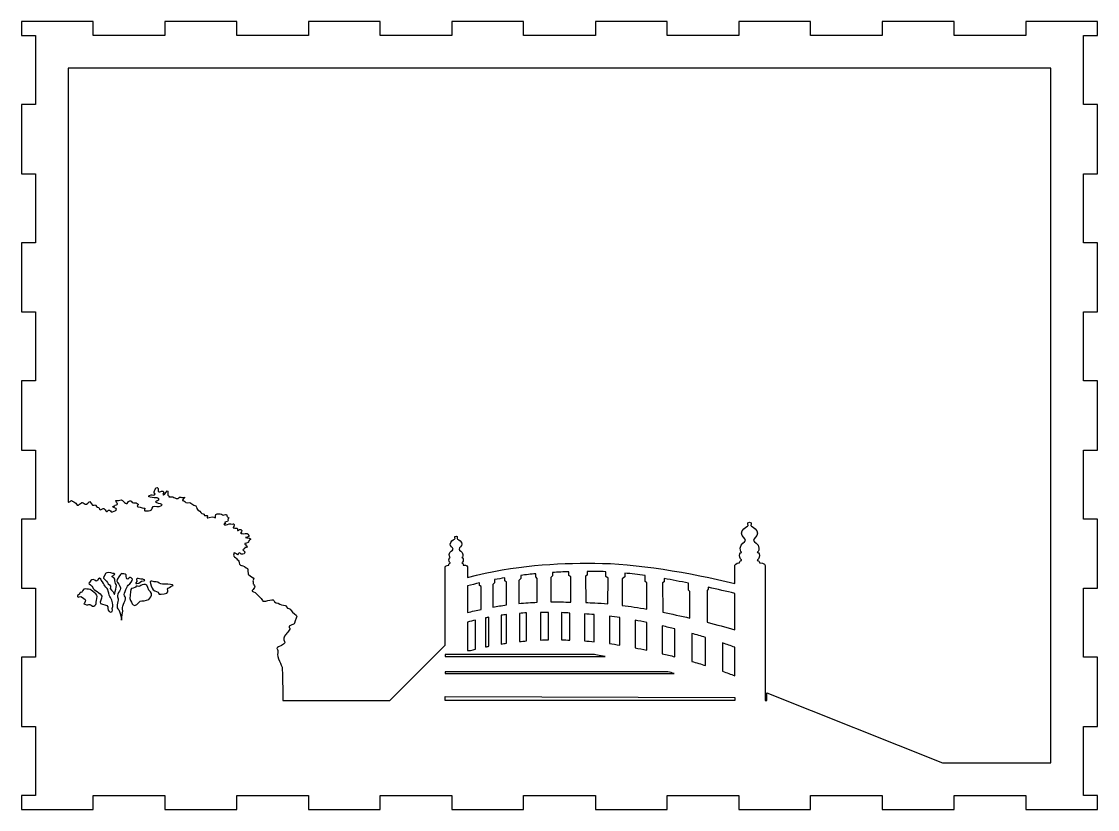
# Model space of a CAD drawing. Extents: x -1416 to 2069, y -350 to -64.
# Drawn here: x -343.4 to -113.4, y -316.1 to -147.6 of the extents above; entities that cross this region are included whole.
import ezdxf

# ---------------------------------------------------------------- set-up
doc = ezdxf.new("R2010")
doc.units = 0
doc.header["$MEASUREMENT"] = 0
doc.layers.add('LAYER_1', color=7, linetype='CONTINUOUS')

msp = doc.modelspace()

# ---------------------------------------------------------------- linework, layer by layer
at = {"layer": 'LAYER_1'}
for points in [[(-113.44, -150.61), (-113.44, -147.61), (-128.77, -147.61), (-128.77, -150.61), (-144.1, -150.61), (-144.1, -147.61), (-159.43, -147.61), (-159.43, -150.61), (-174.76, -150.61), (-174.76, -147.61), (-190.09, -147.61), (-190.09, -150.61), (-205.42, -150.61), (-205.42, -147.61), (-220.75, -147.61), (-220.75, -150.61), (-236.13, -150.61), (-236.13, -147.61), (-251.46, -147.61), (-251.46, -150.61), (-266.79, -150.61), (-266.79, -147.61), (-282.12, -147.61), (-282.12, -150.61), (-297.45, -150.61), (-297.45, -147.61), (-312.78, -147.61), (-312.78, -150.61), (-328.11, -150.61), (-328.11, -147.61), (-343.44, -147.61), (-343.44, -150.61), (-340.44, -150.61), (-340.44, -165.38), (-343.44, -165.38), (-343.44, -180.15), (-340.44, -180.15), (-340.44, -194.92), (-343.44, -194.92), (-343.44, -209.69), (-340.44, -209.69), (-340.44, -224.46), (-343.44, -224.46), (-343.44, -239.26), (-340.44, -239.26), (-340.44, -254.03), (-343.44, -254.03), (-343.44, -268.8), (-340.44, -268.8), (-340.44, -283.57), (-343.44, -283.57), (-343.44, -298.34), (-340.44, -298.34), (-340.44, -313.11), (-343.44, -313.11), (-343.44, -316.11), (-328.11, -316.11), (-328.11, -313.11), (-312.78, -313.11), (-312.78, -316.11), (-297.45, -316.11), (-297.45, -313.11), (-282.12, -313.11), (-282.12, -316.11), (-266.79, -316.11), (-266.79, -313.11), (-251.46, -313.11), (-251.46, -316.11), (-236.13, -316.11), (-236.13, -313.11), (-220.75, -313.11), (-220.75, -316.11), (-205.42, -316.11), (-205.42, -313.11), (-190.09, -313.11), (-190.09, -316.11), (-174.76, -316.11), (-174.76, -313.11), (-159.43, -313.11), (-159.43, -316.11), (-144.1, -316.11), (-144.1, -313.11), (-128.77, -313.11), (-128.77, -316.11), (-113.44, -316.11), (-113.44, -313.11), (-116.44, -313.11), (-116.44, -298.34), (-113.44, -298.34), (-113.44, -283.57), (-116.44, -283.57), (-116.44, -268.8), (-113.44, -268.8), (-113.44, -254.03), (-116.44, -254.03), (-116.44, -239.26), (-113.44, -239.26), (-113.44, -224.46), (-116.44, -224.46), (-116.44, -209.69), (-113.44, -209.69), (-113.44, -194.92), (-116.44, -194.92), (-116.44, -180.15), (-113.44, -180.15), (-113.44, -165.38), (-116.44, -165.38), (-116.44, -150.61), (-113.44, -150.61)], [(-190.97, -292.8), (-252.86, -292.8), (-252.86, -291.97), (-190.97, -292.16), (-190.97, -292.8)]]:
    msp.add_lwpolyline(points, dxfattribs=at)
for points, knots in [([(-123.44, -306.11), (-123.44, -306.11), (-146.55, -306.11), (-146.55, -306.11), (-146.55, -306.11), (-184.11, -291.15), (-184.11, -291.15), (-184.11, -291.15), (-184.11, -292.8), (-184.11, -292.8), (-184.11, -292.8), (-184.49, -292.8), (-184.49, -292.8), (-184.48, -290.17), (-184.44, -264.59), (-184.44, -263.92), (-184.44, -263.4), (-185.71, -263.39), (-185.71, -263.39), (-185.71, -263.39), (-185.64, -262.84), (-186.15, -262.84), (-186.15, -262.84), (-185.71, -262.29), (-185.7, -261.78), (-185.7, -261.27), (-186.15, -261.09), (-186.15, -261.09), (-186.15, -261.09), (-185.8, -260.92), (-185.81, -260.21), (-185.83, -259.15), (-186.94, -259), (-186.94, -258.56), (-186.94, -258.12), (-186.12, -257.72), (-186.12, -257.04), (-186.12, -256.35), (-186.98, -255.67), (-187.4, -255.54), (-187.82, -255.41), (-186.96, -254.66), (-187.82, -254.66), (-188.68, -254.66), (-187.82, -255.41), (-188.24, -255.54), (-188.66, -255.67), (-189.52, -256.35), (-189.52, -257.04), (-189.52, -257.72), (-188.7, -258.12), (-188.7, -258.56), (-188.7, -259), (-189.8, -259.15), (-189.83, -260.21), (-189.84, -260.92), (-189.5, -261.09), (-189.5, -261.09), (-189.5, -261.09), (-189.94, -261.27), (-189.93, -261.78), (-189.93, -262.29), (-189.5, -262.84), (-189.5, -262.84), (-190, -262.84), (-189.93, -263.39), (-189.93, -263.39), (-190.73, -263.39), (-190.97, -263.86), (-190.97, -263.86), (-190.97, -263.86), (-190.97, -265.39), (-190.97, -267.76), (-200.48, -265.48), (-212.37, -263.45), (-220.87, -263.45), (-229.36, -263.45), (-237.74, -263.75), (-248.09, -266.51), (-248.08, -265.19), (-248.08, -264.32), (-248.08, -264.22), (-248.08, -263.86), (-249.01, -263.85), (-249.01, -263.85), (-249.01, -263.85), (-248.96, -263.46), (-249.33, -263.46), (-249.33, -263.46), (-249.01, -263.07), (-249.01, -262.71), (-249.01, -262.35), (-249.33, -262.22), (-249.33, -262.22), (-249.33, -262.22), (-249.08, -262.1), (-249.09, -261.6), (-249.1, -260.85), (-249.91, -260.74), (-249.91, -260.42), (-249.91, -260.11), (-249.31, -259.83), (-249.31, -259.34), (-249.31, -258.86), (-249.94, -258.38), (-250.25, -258.28), (-250.56, -258.19), (-249.92, -257.66), (-250.56, -257.66), (-251.18, -257.66), (-250.56, -258.19), (-250.86, -258.28), (-251.17, -258.38), (-251.8, -258.86), (-251.8, -259.34), (-251.8, -259.83), (-251.2, -260.11), (-251.2, -260.42), (-251.2, -260.74), (-252.01, -260.85), (-252.02, -261.6), (-252.03, -262.1), (-251.78, -262.22), (-251.78, -262.22), (-251.78, -262.22), (-252.1, -262.35), (-252.1, -262.71), (-252.1, -263.07), (-251.78, -263.46), (-251.78, -263.46), (-252.15, -263.46), (-252.1, -263.85), (-252.1, -263.85), (-252.69, -263.85), (-252.86, -264.18), (-252.86, -264.18), (-252.86, -264.18), (-252.86, -275.03), (-252.86, -280.98), (-252.86, -280.98), (-264.68, -292.8), (-264.68, -292.8), (-264.68, -292.8), (-287.57, -292.8), (-287.57, -292.8), (-287.63, -288.96), (-287.7, -285.76), (-287.72, -285.67), (-287.78, -285.44), (-288.89, -283.5), (-288.66, -282.61), (-288.42, -281.73), (-289.3, -281.73), (-288.48, -281.32), (-287.66, -280.91), (-286.9, -280.61), (-287.24, -280.2), (-287.58, -279.79), (-287.26, -279.09), (-287.01, -278.74), (-286.77, -278.39), (-285.78, -277.56), (-286.2, -277.2), (-286.63, -276.85), (-285.01, -276.44), (-285.13, -276.44), (-285.25, -276.44), (-284.6, -275.17), (-284.6, -274.84), (-284.6, -274.51), (-285.6, -274.09), (-285.78, -273.53), (-285.96, -272.97), (-286.6, -273.32), (-286.78, -272.74), (-286.95, -272.15), (-287.83, -272.56), (-288.25, -272.21), (-288.66, -271.85), (-289.42, -271.97), (-289.54, -271.44), (-289.66, -270.91), (-291.89, -271.97), (-291.95, -271.44), (-292.01, -270.91), (-293.27, -270.13), (-293.33, -269.86), (-293.38, -269.59), (-294.46, -269.47), (-294.16, -269.25), (-293.85, -269.03), (-293.58, -268.72), (-293.59, -268.46), (-293.59, -268.19), (-293.98, -267.97), (-293.89, -267.84), (-293.81, -267.71), (-294.16, -267.23), (-293.85, -266.96), (-293.54, -266.7), (-294.16, -266.43), (-294.58, -266.12), (-294.99, -265.81), (-295.04, -265.9), (-295.04, -265.19), (-295.04, -264.49), (-295.13, -264.58), (-295.79, -264.18), (-296.45, -263.78), (-296.24, -264.03), (-296.65, -263.86), (-297.07, -263.68), (-296.83, -263.03), (-297.13, -262.8), (-297.42, -262.57), (-297.48, -262.33), (-297.89, -262.09), (-298.3, -261.86), (-298.01, -261.56), (-298.06, -261.27), (-298.11, -261.04), (-297.44, -261.43), (-297.26, -261.64), (-297.14, -261.43), (-296.79, -261.04), (-296.71, -261.33), (-296.6, -261.74), (-295.59, -261.45), (-295.77, -261.33), (-295.95, -261.21), (-295.42, -261.09), (-295.95, -260.8), (-296.48, -260.51), (-295.48, -260.27), (-295.71, -260.15), (-295.95, -260.04), (-294.95, -260.1), (-295.13, -259.98), (-295.3, -259.86), (-295.36, -259.57), (-295.71, -259.39), (-296.07, -259.21), (-294.71, -259.09), (-294.95, -258.92), (-295.19, -258.74), (-294.54, -258.74), (-294.77, -258.62), (-295.01, -258.51), (-294.24, -258.45), (-294.49, -258.21), (-294.74, -257.98), (-295.24, -258.04), (-295.54, -257.98), (-295.83, -257.92), (-294.54, -257.86), (-294.83, -257.49), (-295.13, -257.12), (-295.3, -256.98), (-295.65, -257.1), (-296.01, -257.21), (-296.6, -257.04), (-296.6, -257.04), (-296.6, -257.04), (-296.07, -256.45), (-296.54, -256.27), (-297.01, -256.1), (-297.07, -256.62), (-297.24, -256.45), (-297.42, -256.27), (-297.01, -255.92), (-297.83, -255.92), (-298.65, -255.92), (-297.89, -255.86), (-298.01, -255.27), (-298.12, -254.68), (-298.01, -255.27), (-298.67, -255.04), (-299.34, -254.8), (-299.48, -255.51), (-300.06, -255.21), (-300.65, -254.92), (-299.42, -255.04), (-299.89, -254.79), (-300.36, -254.54), (-299.12, -254.74), (-299.3, -254.27), (-299.48, -253.8), (-298.89, -253.86), (-299.3, -253.65), (-299.71, -253.44), (-299.42, -253.22), (-299.65, -253.04), (-299.89, -252.86), (-300.3, -253.39), (-300.48, -253.1), (-300.65, -252.8), (-301.18, -252.92), (-301.65, -252.92), (-302.12, -252.92), (-301.83, -253.8), (-302.06, -253.77), (-302.3, -253.74), (-302.18, -253.33), (-303.3, -253.69), (-304.41, -254.04), (-303.18, -253.16), (-303.95, -253.27), (-304.71, -253.39), (-304.18, -252.86), (-304.59, -252.92), (-305, -252.98), (-305.24, -252.21), (-305.53, -252.21), (-305.83, -252.21), (-305.89, -251.86), (-306.06, -251.43), (-306.24, -250.99), (-306.53, -251.1), (-306.83, -250.92), (-307.12, -250.75), (-307.24, -250.39), (-307.89, -250.51), (-308.53, -250.63), (-308.65, -249.92), (-309, -250.04), (-309.35, -250.16), (-308.41, -249.34), (-308.59, -249.34), (-308.77, -249.34), (-309.06, -249.51), (-309.41, -249.34), (-309.77, -249.16), (-309.83, -249.8), (-310.35, -249.63), (-310.88, -249.45), (-310.82, -249.22), (-311.53, -249.28), (-312.24, -249.34), (-311.71, -249.16), (-312, -249.04), (-312.3, -248.92), (-312.06, -248.39), (-312.18, -248.04), (-312.3, -247.69), (-312.7, -248.69), (-313.12, -248.81), (-313.53, -248.92), (-312.7, -248.16), (-313.21, -248.04), (-313.72, -247.92), (-313.71, -248.22), (-314.06, -248.16), (-314.41, -248.1), (-314, -247.4), (-314.47, -247.28), (-314.94, -247.16), (-314.94, -248.1), (-315.12, -248.16), (-315.29, -248.22), (-314.64, -248.63), (-315, -248.81), (-315.35, -248.98), (-315.59, -248.69), (-316.06, -248.98), (-316.53, -249.28), (-316.12, -249.22), (-315.53, -249.39), (-314.94, -249.57), (-314.53, -249.34), (-314.18, -249.63), (-313.82, -249.92), (-314.29, -249.92), (-314.59, -250.13), (-314.88, -250.33), (-314.94, -250.33), (-314.53, -250.51), (-314.12, -250.69), (-313.23, -250.86), (-313.41, -251.06), (-313.59, -251.27), (-314.41, -251.39), (-315, -251.25), (-315.59, -251.11), (-315.47, -252.16), (-315.94, -252.21), (-316.41, -252.27), (-316.76, -252.27), (-317.06, -252.27), (-317.35, -252.27), (-316.94, -251.63), (-317.11, -251.69), (-317.29, -251.75), (-317.94, -251.45), (-318.53, -251.37), (-319.11, -251.29), (-318.29, -250.98), (-318.53, -250.8), (-318.76, -250.63), (-319.11, -250.45), (-319.53, -250.51), (-319.94, -250.57), (-319.88, -249.98), (-320.29, -250.1), (-320.7, -250.22), (-320.82, -250.8), (-321.05, -250.69), (-321.29, -250.57), (-321.52, -250.39), (-321.88, -250.03), (-322.23, -249.66), (-322.53, -250.16), (-323.11, -250.04), (-323.7, -249.92), (-322.53, -250.92), (-323.11, -250.98), (-323.7, -251.04), (-323.29, -251.22), (-323.76, -251.28), (-324.23, -251.33), (-323.64, -251.51), (-323.23, -251.78), (-322.82, -252.05), (-323.58, -252.27), (-323.99, -252.44), (-324.41, -252.61), (-324.52, -251.92), (-324.82, -252.14), (-325.11, -252.35), (-325.11, -252.51), (-325.4, -252.25), (-325.7, -252), (-325.76, -251.69), (-325.99, -251.72), (-326.23, -251.76), (-326.29, -252.04), (-326.64, -252.02), (-326.99, -252), (-326.64, -251.39), (-327.17, -251.43), (-327.7, -251.46), (-327.4, -250.75), (-327.93, -251.02), (-328.46, -251.29), (-328.64, -250.33), (-328.82, -250.27), (-328.99, -250.21), (-329.58, -250.98), (-329.81, -250.84), (-330.05, -250.7), (-330.58, -250.33), (-330.58, -250.45), (-330.58, -250.57), (-330.93, -250.8), (-331.29, -251.02), (-331.64, -251.23), (-331.75, -250.51), (-332.05, -250.45), (-332.34, -250.39), (-332.76, -249.87), (-332.87, -250.1), (-332.99, -250.33), (-333.44, -250.39), (-333.44, -250.39), (-333.44, -250.39), (-333.44, -157.61), (-333.44, -157.61), (-333.44, -157.61), (-123.44, -157.61), (-123.44, -157.61), (-123.44, -157.61), (-123.44, -306.11), (-123.44, -306.11)], [0, 0, 0, 0, 1, 1, 1, 2, 2, 2, 3, 3, 3, 4, 4, 4, 5, 5, 5, 6, 6, 6, 7, 7, 7, 8, 8, 8, 9, 9, 9, 10, 10, 10, 11, 11, 11, 12, 12, 12, 13, 13, 13, 14, 14, 14, 15, 15, 15, 16, 16, 16, 17, 17, 17, 18, 18, 18, 19, 19, 19, 20, 20, 20, 21, 21, 21, 22, 22, 22, 23, 23, 23, 24, 24, 24, 25, 25, 25, 26, 26, 26, 27, 27, 27, 28, 28, 28, 29, 29, 29, 30, 30, 30, 31, 31, 31, 32, 32, 32, 33, 33, 33, 34, 34, 34, 35, 35, 35, 36, 36, 36, 37, 37, 37, 38, 38, 38, 39, 39, 39, 40, 40, 40, 41, 41, 41, 42, 42, 42, 43, 43, 43, 44, 44, 44, 45, 45, 45, 46, 46, 46, 47, 47, 47, 48, 48, 48, 49, 49, 49, 50, 50, 50, 51, 51, 51, 52, 52, 52, 53, 53, 53, 54, 54, 54, 55, 55, 55, 56, 56, 56, 57, 57, 57, 58, 58, 58, 59, 59, 59, 60, 60, 60, 61, 61, 61, 62, 62, 62, 63, 63, 63, 64, 64, 64, 65, 65, 65, 66, 66, 66, 67, 67, 67, 68, 68, 68, 69, 69, 69, 70, 70, 70, 71, 71, 71, 72, 72, 72, 73, 73, 73, 74, 74, 74, 75, 75, 75, 76, 76, 76, 77, 77, 77, 78, 78, 78, 79, 79, 79, 80, 80, 80, 81, 81, 81, 82, 82, 82, 83, 83, 83, 84, 84, 84, 85, 85, 85, 86, 86, 86, 87, 87, 87, 88, 88, 88, 89, 89, 89, 90, 90, 90, 91, 91, 91, 92, 92, 92, 93, 93, 93, 94, 94, 94, 95, 95, 95, 96, 96, 96, 97, 97, 97, 98, 98, 98, 99, 99, 99, 100, 100, 100, 101, 101, 101, 102, 102, 102, 103, 103, 103, 104, 104, 104, 105, 105, 105, 106, 106, 106, 107, 107, 107, 108, 108, 108, 109, 109, 109, 110, 110, 110, 111, 111, 111, 112, 112, 112, 113, 113, 113, 114, 114, 114, 115, 115, 115, 116, 116, 116, 117, 117, 117, 118, 118, 118, 119, 119, 119, 120, 120, 120, 121, 121, 121, 122, 122, 122, 123, 123, 123, 124, 124, 124, 125, 125, 125, 126, 126, 126, 127, 127, 127, 128, 128, 128, 129, 129, 129, 130, 130, 130, 131, 131, 131, 132, 132, 132, 133, 133, 133, 134, 134, 134, 135, 135, 135, 136, 136, 136, 137, 137, 137, 138, 138, 138, 139, 139, 139, 140, 140, 140, 141, 141, 141, 142, 142, 142, 143, 143, 143, 144, 144, 144, 145, 145, 145, 146, 146, 146, 147, 147, 147, 148, 148, 148, 149, 149, 149, 150, 150, 150, 151, 151, 151, 152, 152, 152, 153, 153, 153, 154, 154, 154, 155, 155, 155, 156, 156, 156, 157, 157, 157, 157]), ([(-323.99, -272.95), (-324.19, -273.07), (-323.7, -273.95), (-324.36, -273.9), (-325.02, -273.86), (-324.96, -273.22), (-325.02, -272.76), (-325.09, -272.29), (-326.14, -272.32), (-326.54, -272.06), (-326.93, -271.79), (-326.15, -270.98), (-326.3, -270.47), (-326.46, -269.96), (-328.11, -269.05), (-328.22, -268.66), (-328.33, -268.26), (-329.17, -267.82), (-329.03, -267.69), (-328.9, -267.55), (-328.75, -267.18), (-328.42, -266.98), (-328.09, -266.78), (-327.43, -267.42), (-327.32, -267.25), (-327.21, -267.07), (-326.81, -266.35), (-326.52, -266.83), (-326.43, -266.99), (-325.9, -267.8), (-325.81, -268.06), (-325.73, -268.33), (-325.11, -268.77), (-325, -269.1), (-324.89, -269.43), (-324.72, -270.32), (-324.54, -270.53), (-324.36, -270.73), (-324.12, -271.39), (-324.07, -271.61), (-324.03, -271.83), (-323.79, -272.85), (-323.99, -272.95)], [0, 0, 0, 0, 1, 1, 1, 2, 2, 2, 3, 3, 3, 4, 4, 4, 5, 5, 5, 6, 6, 6, 7, 7, 7, 8, 8, 8, 9, 9, 9, 10, 10, 10, 11, 11, 11, 12, 12, 12, 13, 13, 13, 14, 14, 14, 14]), ([(-323.41, -269.47), (-323.52, -270.18), (-323.7, -270.22), (-323.7, -269.87), (-323.7, -269.52), (-324.8, -268.9), (-324.45, -268.59), (-324.1, -268.28), (-325.02, -267.93), (-325.08, -267.58), (-325.14, -267.23), (-326.26, -266.7), (-325.86, -266.3), (-325.46, -265.9), (-325.73, -265.68), (-325.2, -265.5), (-324.67, -265.33), (-324.01, -265.68), (-323.61, -265.68), (-323.21, -265.68), (-324.05, -266.25), (-324.05, -266.25), (-324.26, -266.41), (-323.52, -266.52), (-323.52, -266.83), (-323.52, -267.13), (-323.44, -267.84), (-323.23, -268.02), (-323.03, -268.19), (-323.31, -268.77), (-323.41, -269.47)], [0, 0, 0, 0, 1, 1, 1, 2, 2, 2, 3, 3, 3, 4, 4, 4, 5, 5, 5, 6, 6, 6, 7, 7, 7, 8, 8, 8, 9, 9, 9, 10, 10, 10, 10]), ([(-320.79, -268.37), (-320.88, -268.59), (-321.85, -270.31), (-321.32, -270.62), (-320.79, -270.93), (-322.07, -272.65), (-321.85, -273.18), (-321.63, -273.71), (-322.11, -275.12), (-322.07, -275.56), (-322.02, -276), (-322.33, -273.58), (-322.86, -273.18), (-323.39, -272.78), (-322.47, -271.24), (-322.86, -270.84), (-323.26, -270.44), (-322.16, -269.03), (-322.29, -268.68), (-322.42, -268.33), (-322.91, -267.53), (-323.08, -267.27), (-323.26, -267), (-322.07, -265.68), (-322.07, -265.68), (-322.07, -265.68), (-321.14, -265.72), (-321.1, -265.9), (-321.05, -266.08), (-321.14, -266.52), (-320.92, -266.78), (-320.7, -267.05), (-320.31, -266.34), (-320.13, -266.47), (-319.95, -266.6), (-319.64, -266.7), (-319.78, -267.13), (-319.91, -267.58), (-320.7, -268.15), (-320.79, -268.37)], [0, 0, 0, 0, 1, 1, 1, 2, 2, 2, 3, 3, 3, 4, 4, 4, 5, 5, 5, 6, 6, 6, 7, 7, 7, 8, 8, 8, 9, 9, 9, 10, 10, 10, 11, 11, 11, 12, 12, 12, 13, 13, 13, 13]), ([(-318.85, -266.84), (-318.72, -266.59), (-318.37, -266.78), (-317.96, -266.84), (-317.55, -266.9), (-317.48, -266.78), (-317.13, -267.02), (-316.78, -267.25), (-317.79, -267.13), (-318.09, -267.5), (-318.39, -267.87), (-319.28, -267.91), (-319.03, -267.64), (-318.54, -267.13), (-318.98, -267.09), (-318.85, -266.84)], [0, 0, 0, 0, 1, 1, 1, 2, 2, 2, 3, 3, 3, 4, 4, 4, 5, 5, 5, 5]), ([(-239.8, -267.47), (-239.8, -267.47), (-239.8, -272.38), (-239.8, -272.38), (-240.76, -272.5), (-241.73, -272.65), (-242.71, -272.82), (-242.71, -272.82), (-242.71, -268.02), (-242.71, -268.02), (-242.71, -268.02), (-242.31, -267.64), (-242.31, -267.64), (-242.31, -267.64), (-242.31, -266.96), (-242.31, -266.96), (-241.58, -266.82), (-240.86, -266.69), (-240.16, -266.57), (-240.16, -266.57), (-240.16, -267.25), (-240.16, -267.25), (-240.16, -267.25), (-239.8, -267.47), (-239.8, -267.47)], [0, 0, 0, 0, 1, 1, 1, 2, 2, 2, 3, 3, 3, 4, 4, 4, 5, 5, 5, 6, 6, 6, 7, 7, 7, 8, 8, 8, 8]), ([(-233.2, -266.71), (-233.2, -266.71), (-233.2, -271.81), (-233.2, -271.81), (-234.48, -271.86), (-235.79, -271.95), (-237.11, -272.07), (-237.11, -272.07), (-237.11, -267.11), (-237.11, -267.11), (-237.11, -267.11), (-236.72, -266.74), (-236.72, -266.74), (-236.72, -266.74), (-236.72, -266.05), (-236.72, -266.05), (-235.63, -265.91), (-234.56, -265.79), (-233.5, -265.69), (-233.5, -265.69), (-233.5, -266.36), (-233.5, -266.36), (-233.5, -266.36), (-233.2, -266.71), (-233.2, -266.71)], [0, 0, 0, 0, 1, 1, 1, 2, 2, 2, 3, 3, 3, 4, 4, 4, 5, 5, 5, 6, 6, 6, 7, 7, 7, 8, 8, 8, 8]), ([(-226.02, -266.39), (-226.02, -266.39), (-226.02, -271.77), (-226.02, -271.77), (-227.43, -271.73), (-228.85, -271.72), (-230.28, -271.73), (-230.28, -271.73), (-230.29, -266.47), (-230.29, -266.47), (-230.29, -266.47), (-229.94, -266.14), (-229.94, -266.14), (-229.94, -266.14), (-229.94, -265.43), (-229.94, -265.43), (-228.75, -265.36), (-227.58, -265.31), (-226.41, -265.28), (-226.41, -265.28), (-226.41, -266.08), (-226.41, -266.08), (-226.41, -266.08), (-226.02, -266.39), (-226.02, -266.39)], [0, 0, 0, 0, 1, 1, 1, 2, 2, 2, 3, 3, 3, 4, 4, 4, 5, 5, 5, 6, 6, 6, 7, 7, 7, 8, 8, 8, 8]), ([(-218.03, -266.65), (-218.03, -266.65), (-218.11, -272.13), (-218.11, -272.13), (-219.07, -272.04), (-220, -271.98), (-220.89, -271.94), (-221.54, -271.92), (-222.19, -271.89), (-222.83, -271.86), (-222.83, -271.86), (-222.88, -266.2), (-222.88, -266.2), (-222.88, -266.2), (-222.51, -265.97), (-222.51, -265.97), (-222.51, -265.97), (-222.51, -265.21), (-222.51, -265.21), (-221.96, -265.21), (-221.42, -265.21), (-220.87, -265.21), (-220.11, -265.21), (-219.32, -265.23), (-218.51, -265.27), (-218.51, -265.27), (-218.51, -266.27), (-218.51, -266.27), (-218.51, -266.27), (-218.03, -266.65), (-218.03, -266.65)], [0, 0, 0, 0, 1, 1, 1, 2, 2, 2, 3, 3, 3, 4, 4, 4, 5, 5, 5, 6, 6, 6, 7, 7, 7, 8, 8, 8, 9, 9, 9, 10, 10, 10, 10]), ([(-209.75, -267.67), (-209.75, -267.67), (-209.75, -273.28), (-209.75, -273.28), (-211.57, -272.95), (-213.36, -272.68), (-215.07, -272.46), (-215.07, -272.46), (-215.07, -266.78), (-215.07, -266.78), (-215.07, -266.78), (-214.5, -266.33), (-214.5, -266.33), (-214.5, -266.33), (-214.5, -265.57), (-214.5, -265.57), (-213.08, -265.71), (-211.62, -265.89), (-210.13, -266.1), (-210.13, -266.1), (-210.13, -267.36), (-210.13, -267.36), (-210.13, -267.36), (-209.75, -267.67), (-209.75, -267.67)], [0, 0, 0, 0, 1, 1, 1, 2, 2, 2, 3, 3, 3, 4, 4, 4, 5, 5, 5, 6, 6, 6, 7, 7, 7, 8, 8, 8, 8]), ([(-200.58, -269.49), (-200.58, -269.49), (-200.58, -275.18), (-200.58, -275.18), (-202.5, -274.73), (-204.44, -274.3), (-206.36, -273.92), (-206.36, -273.92), (-206.42, -267.67), (-206.42, -267.67), (-206.42, -267.67), (-206.09, -267.4), (-206.09, -267.4), (-206.09, -267.4), (-206.09, -266.74), (-206.09, -266.74), (-204.36, -267.03), (-202.61, -267.36), (-200.88, -267.71), (-200.88, -267.71), (-200.88, -269.19), (-200.88, -269.19), (-200.88, -269.19), (-200.58, -269.49), (-200.58, -269.49)], [0, 0, 0, 0, 1, 1, 1, 2, 2, 2, 3, 3, 3, 4, 4, 4, 5, 5, 5, 6, 6, 6, 7, 7, 7, 8, 8, 8, 8]), ([(-327.45, -271.77), (-327.4, -272.16), (-327.63, -272.43), (-327.98, -272.65), (-328.33, -272.87), (-328.82, -271.99), (-329.08, -272.29), (-329.28, -272.53), (-329.87, -272.16), (-330.15, -272.15), (-329.99, -272.02), (-329.63, -271.28), (-329.83, -271.19), (-330.14, -271.06), (-330.71, -270.35), (-331.11, -270.64), (-331.5, -270.93), (-331.6, -270.31), (-331.29, -270.22), (-330.97, -270.13), (-330.97, -269.56), (-330.76, -269.69), (-330.54, -269.83), (-330.27, -268.83), (-329.83, -268.94), (-329.5, -269.02), (-328.71, -268.94), (-328.52, -269.21), (-328.33, -269.47), (-327.49, -269.95), (-327.32, -270.28), (-327.14, -270.62), (-327.49, -271.37), (-327.45, -271.77)], [0, 0, 0, 0, 1, 1, 1, 2, 2, 2, 3, 3, 3, 4, 4, 4, 5, 5, 5, 6, 6, 6, 7, 7, 7, 8, 8, 8, 9, 9, 9, 10, 10, 10, 11, 11, 11, 11]), ([(-315.98, -270.93), (-316.2, -271.28), (-317.09, -271.54), (-317.7, -271.46), (-318.32, -271.37), (-318.5, -272.43), (-319.2, -272.47), (-319.91, -272.52), (-319.82, -271.81), (-320.13, -271.44), (-320.44, -271.07), (-320.13, -269.43), (-320.08, -269.07), (-320.04, -268.71), (-319.14, -268.76), (-319.07, -268.54), (-318.94, -268.11), (-318.37, -268.59), (-318.13, -268.37), (-317.9, -268.15), (-317.39, -267.97), (-316.96, -267.97), (-316.51, -267.97), (-316.38, -269.21), (-315.9, -269.6), (-315.41, -270), (-315.76, -270.58), (-315.98, -270.93)], [0, 0, 0, 0, 1, 1, 1, 2, 2, 2, 3, 3, 3, 4, 4, 4, 5, 5, 5, 6, 6, 6, 7, 7, 7, 8, 8, 8, 9, 9, 9, 9]), ([(-311.04, -268.19), (-311.27, -268.33), (-311.75, -268.55), (-312.1, -268.77), (-312.45, -268.99), (-311.75, -269.56), (-312.41, -269.83), (-313.07, -270.09), (-314.31, -270.18), (-314.18, -269.87), (-314.04, -269.56), (-315.02, -269.43), (-315.28, -269.12), (-315.54, -268.81), (-315.94, -267.69), (-315.94, -267.44), (-315.94, -267), (-315.23, -267.44), (-315.06, -267.44), (-314.88, -267.44), (-314.44, -267.36), (-314, -267.71), (-313.56, -268.06), (-312.98, -267.93), (-312.6, -267.93), (-312.21, -267.93), (-310.82, -268.06), (-311.04, -268.19)], [0, 0, 0, 0, 1, 1, 1, 2, 2, 2, 3, 3, 3, 4, 4, 4, 5, 5, 5, 6, 6, 6, 7, 7, 7, 8, 8, 8, 9, 9, 9, 9]), ([(-245.21, -268.45), (-245.21, -268.45), (-245.21, -273.31), (-245.21, -273.31), (-246.16, -273.52), (-247.12, -273.75), (-248.1, -274.01), (-248.1, -271.97), (-248.09, -269.96), (-248.09, -268.29), (-247.24, -268.07), (-246.4, -267.86), (-245.57, -267.66), (-245.57, -267.66), (-245.57, -268.22), (-245.57, -268.22), (-245.57, -268.22), (-245.21, -268.45), (-245.21, -268.45)], [0, 0, 0, 0, 1, 1, 1, 2, 2, 2, 3, 3, 3, 4, 4, 4, 5, 5, 5, 6, 6, 6, 6]), ([(-190.97, -277.66), (-192.86, -277.13), (-194.85, -276.6), (-196.9, -276.08), (-196.9, -276.08), (-196.9, -269.3), (-196.9, -269.3), (-196.9, -269.3), (-196.63, -269.03), (-196.63, -269.03), (-196.63, -269.03), (-196.63, -268.6), (-196.63, -268.6), (-194.69, -269.03), (-192.78, -269.47), (-190.97, -269.91), (-190.97, -269.91), (-190.97, -277.66), (-190.97, -277.66)], [0, 0, 0, 0, 1, 1, 1, 2, 2, 2, 3, 3, 3, 4, 4, 4, 5, 5, 5, 6, 6, 6, 6]), ([(-246.41, -275.61), (-246.41, -275.61), (-246.41, -281.84), (-246.41, -281.84), (-246.75, -281.92), (-247.09, -282.01), (-247.44, -282.09), (-247.44, -282.09), (-248.11, -282.09), (-248.11, -282.09), (-248.11, -280.47), (-248.1, -278.3), (-248.1, -276.03), (-247.54, -275.88), (-246.97, -275.73), (-246.41, -275.61)], [0, 0, 0, 0, 1, 1, 1, 2, 2, 2, 3, 3, 3, 4, 4, 4, 5, 5, 5, 5]), ([(-244.24, -281.35), (-244.24, -281.35), (-244.24, -275.15), (-244.24, -275.15), (-244.01, -275.1), (-243.78, -275.05), (-243.55, -275.01), (-243.55, -275.01), (-243.55, -281.21), (-243.55, -281.21), (-243.78, -281.26), (-244.01, -281.3), (-244.24, -281.35)], [0, 0, 0, 0, 1, 1, 1, 2, 2, 2, 3, 3, 3, 4, 4, 4, 4]), ([(-239.8, -274.45), (-239.8, -274.45), (-239.8, -280.56), (-239.8, -280.56), (-240.17, -280.62), (-240.53, -280.67), (-240.9, -280.73), (-240.9, -280.73), (-240.9, -274.59), (-240.9, -274.59), (-240.53, -274.53), (-240.17, -274.49), (-239.8, -274.45)], [0, 0, 0, 0, 1, 1, 1, 2, 2, 2, 3, 3, 3, 4, 4, 4, 4]), ([(-235.52, -274.07), (-235.52, -274.07), (-235.52, -280.07), (-235.52, -280.07), (-236, -280.11), (-236.49, -280.16), (-236.98, -280.21), (-236.98, -280.21), (-236.98, -274.17), (-236.98, -274.17), (-236.49, -274.13), (-236, -274.1), (-235.52, -274.07)], [0, 0, 0, 0, 1, 1, 1, 2, 2, 2, 3, 3, 3, 4, 4, 4, 4]), ([(-232.52, -279.88), (-232.52, -279.88), (-232.52, -273.97), (-232.52, -273.97), (-231.95, -273.96), (-231.38, -273.96), (-230.82, -273.96), (-230.82, -273.96), (-230.82, -279.83), (-230.82, -279.83), (-231.38, -279.84), (-231.95, -279.86), (-232.52, -279.88)], [0, 0, 0, 0, 1, 1, 1, 2, 2, 2, 3, 3, 3, 4, 4, 4, 4]), ([(-226.22, -274.1), (-226.22, -274.1), (-226.22, -279.89), (-226.22, -279.89), (-226.81, -279.87), (-227.4, -279.85), (-228, -279.84), (-228, -279.84), (-228, -274.02), (-228, -274.02), (-227.4, -274.04), (-226.81, -274.07), (-226.22, -274.1)], [0, 0, 0, 0, 1, 1, 1, 2, 2, 2, 3, 3, 3, 4, 4, 4, 4]), ([(-221.04, -274.43), (-221.04, -274.43), (-221.04, -280.25), (-221.04, -280.25), (-221.72, -280.18), (-222.41, -280.12), (-223.1, -280.07), (-223.1, -280.07), (-223.1, -274.28), (-223.1, -274.28), (-222.41, -274.33), (-221.72, -274.38), (-221.04, -274.43)], [0, 0, 0, 0, 1, 1, 1, 2, 2, 2, 3, 3, 3, 4, 4, 4, 4]), ([(-217.78, -280.63), (-217.78, -280.63), (-217.78, -274.75), (-217.78, -274.75), (-217.06, -274.84), (-216.33, -274.94), (-215.57, -275.06), (-215.57, -275.06), (-215.57, -280.96), (-215.57, -280.96), (-216.33, -280.83), (-217.06, -280.72), (-217.78, -280.63)], [0, 0, 0, 0, 1, 1, 1, 2, 2, 2, 3, 3, 3, 4, 4, 4, 4]), ([(-209.8, -276.11), (-209.8, -276.11), (-209.8, -282.04), (-209.8, -282.04), (-210.64, -281.86), (-211.46, -281.69), (-212.28, -281.53), (-212.28, -281.53), (-212.28, -275.62), (-212.28, -275.62), (-211.46, -275.77), (-210.64, -275.93), (-209.8, -276.11)], [0, 0, 0, 0, 1, 1, 1, 2, 2, 2, 3, 3, 3, 4, 4, 4, 4]), ([(-203.77, -277.51), (-203.77, -277.51), (-203.77, -283.46), (-203.77, -283.46), (-204.67, -283.22), (-205.57, -283), (-206.46, -282.79), (-206.46, -282.79), (-206.46, -276.85), (-206.46, -276.85), (-205.56, -277.06), (-204.67, -277.28), (-203.77, -277.51)], [0, 0, 0, 0, 1, 1, 1, 2, 2, 2, 3, 3, 3, 4, 4, 4, 4]), ([(-200.14, -284.45), (-200.14, -284.45), (-200.14, -278.48), (-200.14, -278.48), (-199.16, -278.75), (-198.19, -279.04), (-197.24, -279.33), (-197.24, -279.33), (-197.24, -285.33), (-197.24, -285.33), (-198.2, -285.03), (-199.17, -284.73), (-200.14, -284.45)], [0, 0, 0, 0, 1, 1, 1, 2, 2, 2, 3, 3, 3, 4, 4, 4, 4]), ([(-190.97, -287.51), (-191.82, -287.18), (-192.69, -286.86), (-193.57, -286.55), (-193.57, -286.55), (-193.57, -280.5), (-193.57, -280.5), (-192.68, -280.8), (-191.81, -281.1), (-190.97, -281.41), (-190.97, -281.41), (-190.97, -287.51), (-190.97, -287.51)], [0, 0, 0, 0, 1, 1, 1, 2, 2, 2, 3, 3, 3, 4, 4, 4, 4]), ([(-220.94, -282.98), (-220.74, -283.01), (-220.54, -283.05), (-220.34, -283.08), (-219.79, -283.17), (-219.23, -283.27), (-218.65, -283.38), (-218.65, -283.38), (-252.86, -283.38), (-252.86, -283.38), (-252.86, -283.38), (-252.86, -282.98), (-252.86, -282.98), (-252.86, -282.98), (-220.94, -282.98), (-220.94, -282.98)], [0, 0, 0, 0, 1, 1, 1, 2, 2, 2, 3, 3, 3, 4, 4, 4, 5, 5, 5, 5]), ([(-205.27, -286.65), (-204.83, -286.78), (-204.37, -286.92), (-203.93, -287.06), (-203.93, -287.06), (-252.86, -287.06), (-252.86, -287.06), (-252.86, -287.06), (-252.86, -286.65), (-252.86, -286.65), (-252.86, -286.65), (-205.27, -286.65), (-205.27, -286.65)], [0, 0, 0, 0, 1, 1, 1, 2, 2, 2, 3, 3, 3, 4, 4, 4, 4])]:
    msp.add_open_spline(points, degree=3, knots=knots, dxfattribs=at)

doc.saveas('drawing.dxf')
